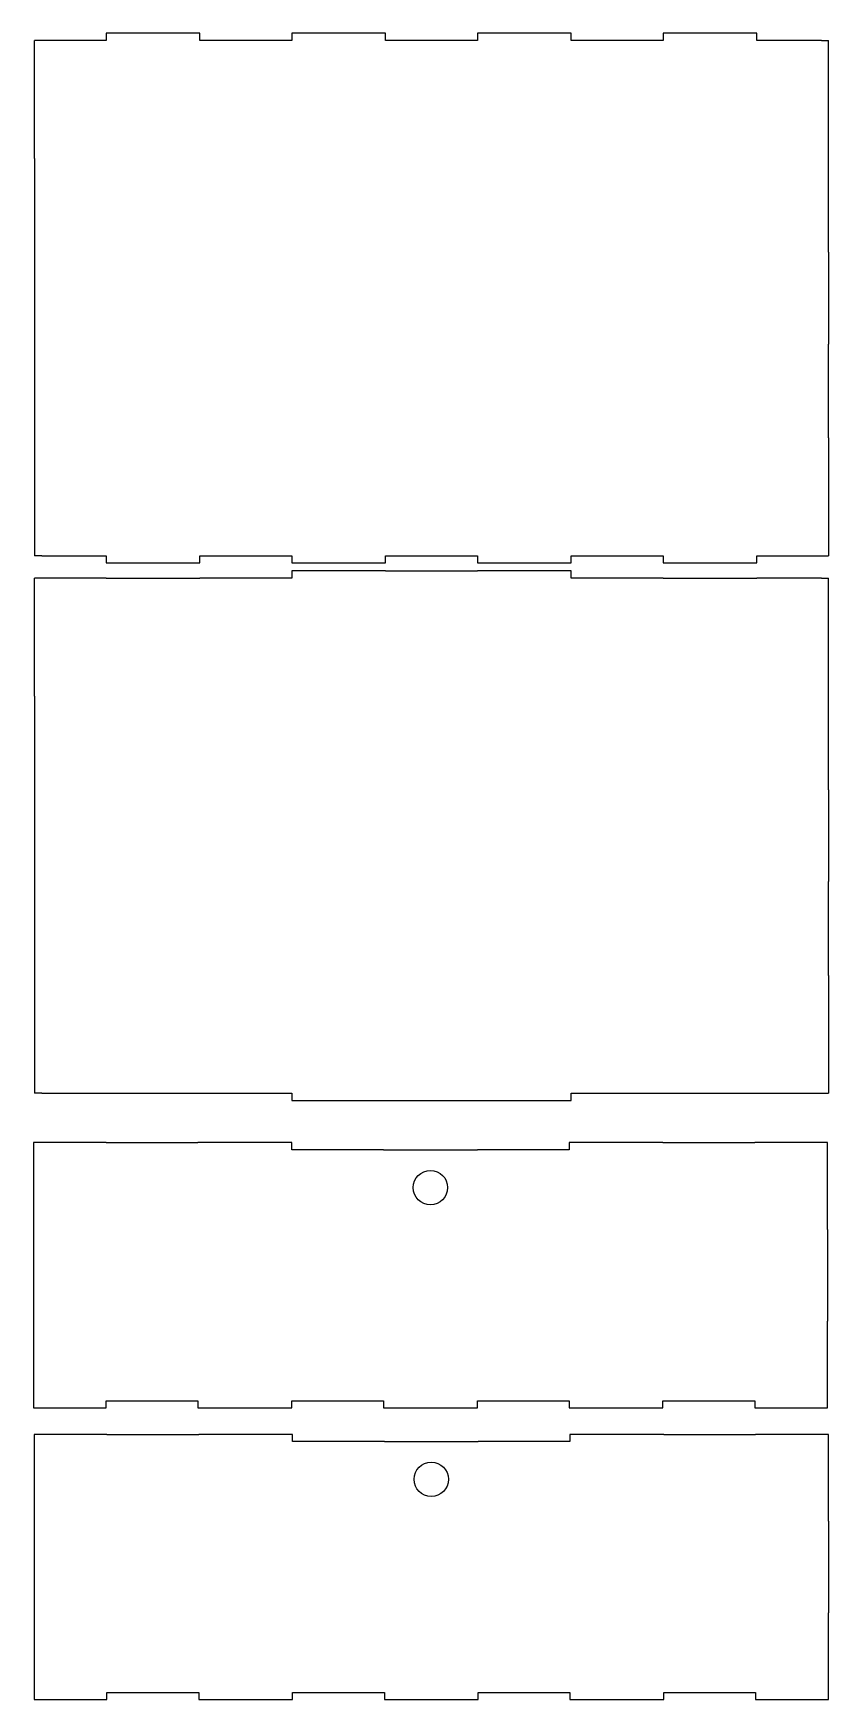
# Model space of a CAD drawing. Header units: millimetres. Extents: x 0 to 301, y -4 to 626.
import ezdxf

# ---------------------------------------------------------------- set-up
doc = ezdxf.new("R2010")
doc.units = ezdxf.units.MM
doc.header["$MEASUREMENT"] = 0
doc.layers.get('0').update_dxf_attribs({"linetype": 'CONTINUOUS'})
for name, color, linetype in [('back_outsideCutPath', 7, 'CONTINUOUS'), ('bottom_outsideCutPath', 7, 'CONTINUOUS'), ('top_outsideCutPath', 7, 'CONTINUOUS')]:
    doc.layers.add(name, color=color, linetype=linetype)

msp = doc.modelspace()

# ---------------------------------------------------------------- linework, layer by layer
at = {"linetype": 'Continuous'}
for p, q in [((3.15, 623.64), (0.4, 623.64)), ((0.4, 579.04), (0.4, 623.64)), ((298.01, 623.64), (300.76, 623.64)), ((300.76, 579.04), (300.76, 623.64)), ((0.4, 543.58), (0.4, 508.84)), ((300.76, 543.58), (300.76, 508.84)), ((0.4, 473.38), (0.4, 428.78)), ((300.76, 473.38), (300.76, 428.78)), ((3.15, 428.78), (0.4, 428.78)), ((298.01, 428.78), (300.76, 428.78)), ((133.21, 423.03), (167.95, 423.03)), ((3.15, 420.28), (0.4, 420.28)), ((0.4, 375.68), (0.4, 420.28)), ((27.55, 420.28), (63.01, 420.28)), ((238.15, 420.28), (273.61, 420.28)), ((298.01, 420.28), (300.76, 420.28)), ((300.76, 375.68), (300.76, 420.28)), ((0.4, 340.22), (0.4, 305.48)), ((300.76, 340.22), (300.76, 305.48)), ((0.4, 270.02), (0.4, 225.42)), ((300.76, 270.02), (300.76, 225.42)), ((3.15, 225.42), (0.4, 225.42)), ((27.55, 225.42), (63.01, 225.42)), ((133.21, 222.67), (167.95, 222.67)), ((238.15, 225.42), (273.61, 225.42)), ((298.01, 225.42), (300.76, 225.42)), ((27.51, 206.72), (62.25, 206.72)), ((132.45, 203.97), (167.91, 203.97)), ((238.11, 206.72), (272.85, 206.72)), ((0, 173.91), (0, 139.17)), ((300.36, 173.91), (300.36, 139.17)), ((27.8, 96.36), (62.54, 96.36)), ((238.4, 96.36), (273.14, 96.36)), ((132.74, 93.61), (168.2, 93.61)), ((0.29, 63.55), (0.29, 28.81)), ((300.65, 63.55), (300.65, 28.81))]:
    msp.add_line(p, q, dxfattribs=at)
for centre in [(150.18, 189.72), (150.47, 79.36)]:
    msp.add_circle(centre, 6.5, dxfattribs=at)
at = {"layer": 'back_outsideCutPath'}
for p, q in [((27.51, 206.72), (0, 206.72)), ((0, 206.72), (0, 173.91)), ((97.71, 206.72), (62.25, 206.72)), ((97.71, 203.97), (97.71, 206.72)), ((132.45, 203.97), (97.71, 203.97)), ((202.65, 203.97), (167.91, 203.97)), ((238.11, 206.72), (202.65, 206.72)), ((202.65, 206.72), (202.65, 203.97)), ((300.36, 206.72), (272.85, 206.72)), ((300.36, 173.91), (300.36, 206.72)), ((0, 139.17), (0, 106.36)), ((300.36, 106.36), (300.36, 139.17)), ((27.51, 109.11), (62.25, 109.11)), ((27.51, 106.36), (27.51, 109.11)), ((62.25, 109.11), (62.25, 106.36)), ((97.71, 106.36), (97.71, 109.11)), ((97.71, 109.11), (132.45, 109.11)), ((132.45, 109.11), (132.45, 106.36)), ((167.91, 106.36), (167.91, 109.11)), ((167.91, 109.11), (202.65, 109.11)), ((202.65, 109.11), (202.65, 106.36)), ((238.11, 106.36), (238.11, 109.11)), ((238.11, 109.11), (272.85, 109.11)), ((272.85, 109.11), (272.85, 106.36)), ((0, 106.36), (27.51, 106.36)), ((62.25, 106.36), (97.71, 106.36)), ((132.45, 106.36), (167.91, 106.36)), ((202.65, 106.36), (238.11, 106.36)), ((272.85, 106.36), (300.36, 106.36)), ((27.8, 96.36), (0.29, 96.36)), ((0.29, 96.36), (0.29, 63.55)), ((98, 96.36), (62.54, 96.36)), ((98, 93.61), (98, 96.36)), ((238.4, 96.36), (202.94, 96.36)), ((202.94, 96.36), (202.94, 93.61)), ((300.65, 96.36), (273.14, 96.36)), ((300.65, 63.55), (300.65, 96.36)), ((132.74, 93.61), (98, 93.61)), ((202.94, 93.61), (168.2, 93.61)), ((0.29, 28.81), (0.29, -4)), ((300.65, -4), (300.65, 28.81)), ((0.29, -4), (27.8, -4)), ((27.8, -1.25), (62.54, -1.25)), ((27.8, -4), (27.8, -1.25)), ((62.54, -1.25), (62.54, -4)), ((62.54, -4), (98, -4)), ((98, -4), (98, -1.25)), ((98, -1.25), (132.74, -1.25)), ((132.74, -1.25), (132.74, -4)), ((132.74, -4), (168.2, -4)), ((168.2, -4), (168.2, -1.25)), ((168.2, -1.25), (202.94, -1.25)), ((202.94, -1.25), (202.94, -4)), ((202.94, -4), (238.4, -4)), ((238.4, -4), (238.4, -1.25)), ((238.4, -1.25), (273.14, -1.25)), ((273.14, -1.25), (273.14, -4)), ((273.14, -4), (300.65, -4))]:
    msp.add_line(p, q, dxfattribs=at)
at = {"layer": 'bottom_outsideCutPath'}
for p, q in [((63.01, 626.39), (27.55, 626.39)), ((27.55, 626.39), (27.55, 623.64)), ((63.01, 623.64), (63.01, 626.39)), ((133.21, 626.39), (97.75, 626.39)), ((97.75, 626.39), (97.75, 623.64)), ((133.21, 623.64), (133.21, 626.39)), ((203.41, 626.39), (167.95, 626.39)), ((167.95, 626.39), (167.95, 623.64)), ((203.41, 623.64), (203.41, 626.39)), ((273.61, 626.39), (238.15, 626.39)), ((238.15, 626.39), (238.15, 623.64)), ((273.61, 623.64), (273.61, 626.39)), ((27.55, 623.64), (3.15, 623.64)), ((97.75, 623.64), (63.01, 623.64)), ((167.95, 623.64), (133.21, 623.64)), ((238.15, 623.64), (203.41, 623.64)), ((298.01, 623.64), (273.61, 623.64)), ((0.4, 579.04), (0.4, 543.58)), ((300.76, 543.58), (300.76, 579.04)), ((0.4, 508.84), (0.4, 473.38)), ((300.76, 473.38), (300.76, 508.84)), ((3.15, 428.78), (27.55, 428.78)), ((27.55, 428.78), (27.55, 426.03)), ((63.01, 428.78), (97.75, 428.78)), ((63.01, 426.03), (63.01, 428.78)), ((97.75, 428.78), (97.75, 426.03)), ((133.21, 426.03), (133.21, 428.78)), ((133.21, 428.78), (167.95, 428.78)), ((167.95, 428.78), (167.95, 426.03)), ((203.41, 426.03), (203.41, 428.78)), ((203.41, 428.78), (238.15, 428.78)), ((238.15, 428.78), (238.15, 426.03)), ((273.61, 426.03), (273.61, 428.78)), ((273.61, 428.78), (298.01, 428.78)), ((27.55, 426.03), (63.01, 426.03)), ((97.75, 426.03), (133.21, 426.03)), ((167.95, 426.03), (203.41, 426.03)), ((238.15, 426.03), (273.61, 426.03))]:
    msp.add_line(p, q, dxfattribs=at)
at = {"layer": 'top_outsideCutPath'}
for p, q in [((133.21, 423.03), (97.75, 423.03)), ((97.75, 423.03), (97.75, 420.28)), ((203.41, 423.03), (167.95, 423.03)), ((203.41, 420.28), (203.41, 423.03)), ((27.55, 420.28), (3.15, 420.28)), ((97.75, 420.28), (63.01, 420.28)), ((238.15, 420.28), (203.41, 420.28)), ((298.01, 420.28), (273.61, 420.28)), ((0.4, 375.68), (0.4, 340.22)), ((300.76, 340.22), (300.76, 375.68)), ((0.4, 305.48), (0.4, 270.02)), ((300.76, 270.02), (300.76, 305.48)), ((3.15, 225.42), (27.55, 225.42)), ((63.01, 225.42), (97.75, 225.42)), ((97.75, 225.42), (97.75, 222.67)), ((97.75, 222.67), (133.21, 222.67)), ((167.95, 222.67), (203.41, 222.67)), ((203.41, 222.67), (203.41, 225.42)), ((203.41, 225.42), (238.15, 225.42)), ((273.61, 225.42), (298.01, 225.42))]:
    msp.add_line(p, q, dxfattribs=at)

doc.saveas('drawing.dxf')
